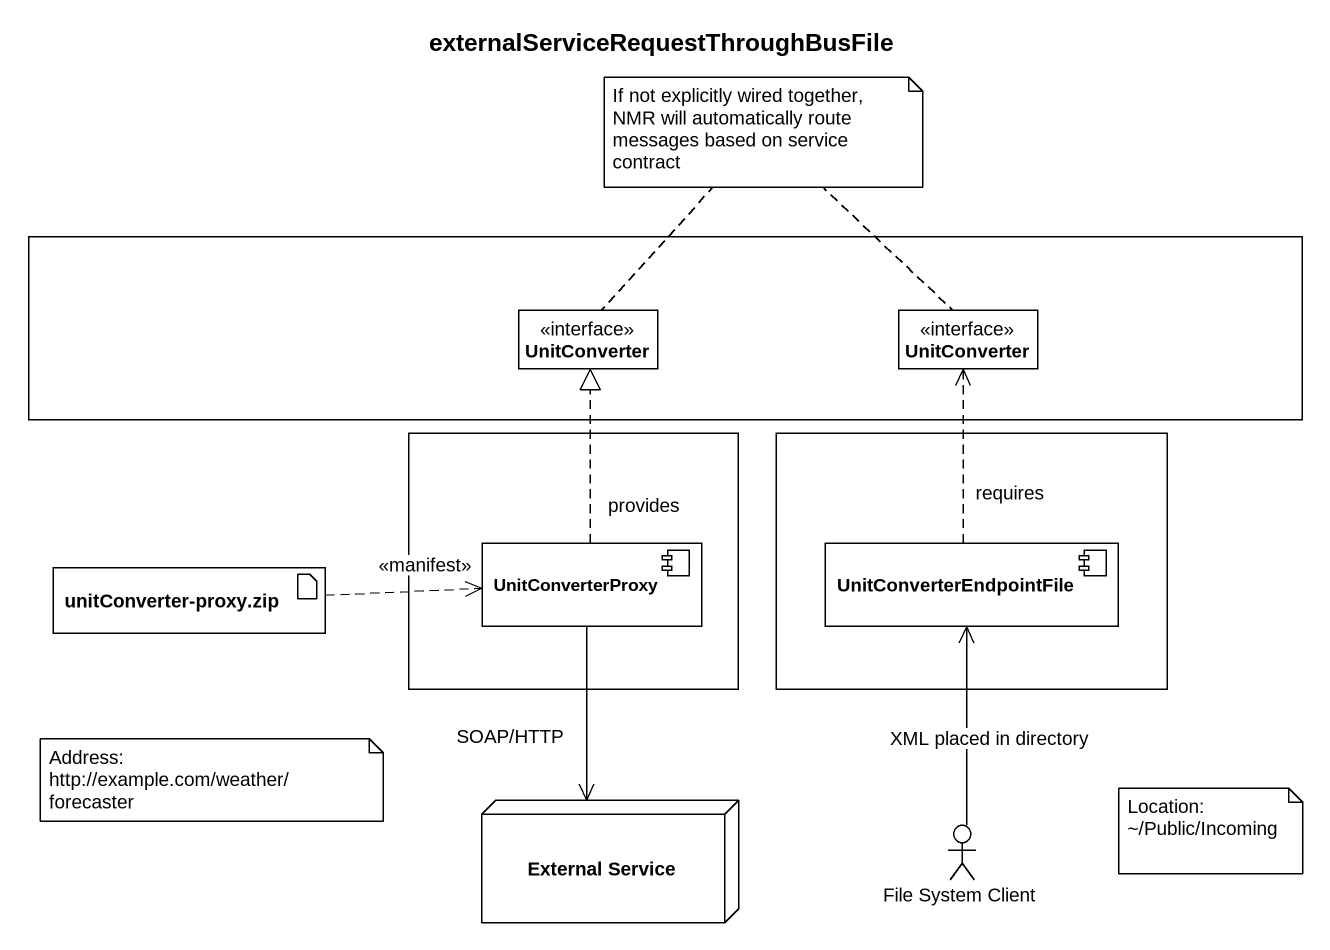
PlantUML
@startuml
title externalServiceRequestThroughBusFile
allowmixing
hide circle
hide empty members
rectangle " " as rectangle1 {
  interface UnitConverter
  interface "UnitConverter" as UnitConverter_2
}
rectangle " " as rectangle2 {
  component UnitConverterProxy
}
rectangle " " as rectangle3 {
  component UnitConverterEndpointFile
}
artifact "unitConverter-proxy.zip" as unitConverter_proxy_zip
node "External Service" as External_Service
actor "File System Client" as File_System_Client
unitConverter_proxy_zip .right.> UnitConverterProxy : <<manifest>>
UnitConverterProxy .up.|> UnitConverter : provides
UnitConverterProxy --> External_Service : SOAP/HTTP
UnitConverterEndpointFile .up.> UnitConverter_2 : requires
File_System_Client -up-> UnitConverterEndpointFile : XML placed in directory
note as N1
  If not explicitly wired together, NMR will automatically route messages based on service contract
end note
N1 .. UnitConverter
N1 .. UnitConverter_2
note as N2
  Address:
  http://example.com/weather/forecaster
end note
note as N3
  Location:
  ~/Public/Incoming
end note
@enduml
